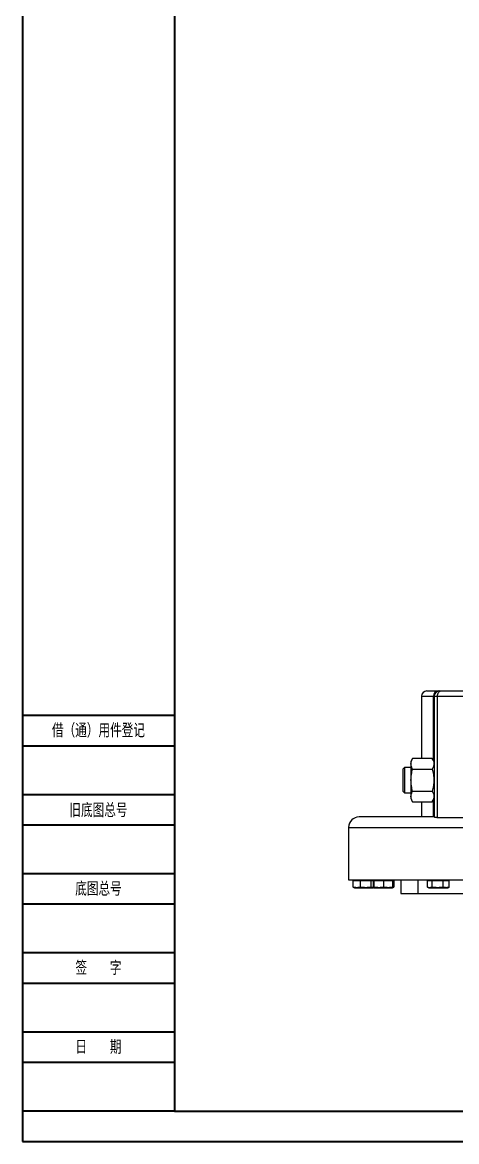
# Model space of a CAD drawing. Header units: millimetres. Extents: x 2003 to 4439, y 563 to 2285.
# Drawn here: x 2003 to 2417, y 563 to 1629 of the extents above; entities that cross this region are included whole.
import ezdxf

# ---------------------------------------------------------------- set-up
doc = ezdxf.new("R2010")
doc.units = ezdxf.units.MM
for name, color, linetype, lineweight in [('AM_BOR', 7, 'Continuous', 50), ('文字', 7, 'Continuous', 13), ('粗实线', 7, 'Continuous', 40)]:
    doc.layers.add(name, color=color, linetype=linetype, lineweight=lineweight)
doc.styles.add('标注', font='txt.shx', dxfattribs={"width": 0.7, "height": 3.5})

# ---------------------------------------------------------------- blocks, each defined once
blk = doc.blocks.new('rA3')
at = {"layer": '粗实线'}
for p, q in [((333.38, 421.26), (333.38, 124.26)), ((358.38, 416.26), (358.38, 129.26)), ((358.38, 194.26), (333.38, 194.26)), ((358.38, 189.26), (333.38, 189.26)), ((358.38, 181.26), (333.38, 181.26)), ((358.38, 176.26), (333.38, 176.26)), ((358.38, 168.26), (333.38, 168.26)), ((358.38, 163.26), (333.38, 163.26)), ((358.38, 155.26), (333.38, 155.26)), ((358.38, 150.26), (333.38, 150.26)), ((358.38, 142.26), (333.38, 142.26)), ((358.38, 137.26), (333.38, 137.26)), ((358.38, 129.26), (333.38, 129.26)), ((358.38, 129.26), (748.38, 129.26)), ((333.38, 124.26), (753.38, 124.26))]:
    blk.add_line(p, q, dxfattribs=at)
at = {"layer": '文字', "char_height": 2, "width": 25, "attachment_point": 5, "style": '标注'}
for s, insert in [('{\\fSimSun|b0|i0|c134|p54;借（通）用件登记}', (345.88, 191.76)), ('{\\fSimSun|b0|i0|c134|p54;旧底图总号}', (345.88, 178.67)), ('{\\fSimSun|b0|i0|c134|p54;底图总号}', (345.88, 165.76)), ('{\\fSimSun|b0|i0|c134|p54;签}   {\\fSimSun|b0|i0|c134|p54;字}', (345.88, 152.76)), ('{\\fSimSun|b0|i0|c134|p54;日}   {\\fSimSun|b0|i0|c134|p54;期}', (345.88, 139.76))]:
    blk.add_mtext(s, dxfattribs=dict(at, insert=insert))

msp = doc.modelspace()

# ---------------------------------------------------------------- linework, layer by layer
at = {"color": 7, "linetype": 'Continuous', "lineweight": 25}
for p, q in [((2383.121, 987.176), (2383.121, 927.961)), ((2383.121, 987.176), (2394.511, 987.176)), ((2394.511, 987.176), (2395.121, 987.176)), ((2394.511, 925.856), (2394.511, 987.176)), ((2395.121, 987.176), (2398.231, 987.176)), ((2395.121, 987.176), (2395.121, 872.176)), ((2398.231, 871.715), (2398.231, 987.176)), ((2398.231, 987.176), (2607.574, 987.176)), ((2366.745, 919.176), (2365.121, 917.552)), ((2365.121, 917.552), (2365.121, 907.176)), ((2372.821, 919.176), (2366.745, 919.176)), ((2366.745, 919.176), (2366.745, 895.176)), ((2374.645, 927.961), (2372.821, 924.801)), ((2372.821, 924.801), (2372.821, 907.176)), ((2393.296, 927.961), (2374.645, 927.961)), ((2374.645, 917.568), (2393.296, 917.568)), ((2395.121, 924.801), (2393.296, 927.961)), ((2365.121, 907.176), (2365.121, 896.8)), ((2372.821, 907.176), (2372.821, 889.551)), ((2365.121, 896.8), (2366.745, 895.176)), ((2374.645, 896.784), (2393.296, 896.784)), ((2366.745, 895.176), (2372.821, 895.176)), ((2372.821, 889.551), (2374.645, 886.391)), ((2374.645, 886.391), (2393.296, 886.391)), ((2383.121, 886.391), (2383.121, 872.176)), ((2393.296, 886.391), (2395.121, 889.551)), ((2394.511, 872.176), (2394.511, 888.496)), ((2395.121, 872.176), (2395.121, 872.176)), ((2398.231, 871.715), (2534.621, 871.715)), ((2313.621, 862.176), (2313.621, 830.176)), ((2313.621, 862.176), (2534.621, 862.176)), ((2313.621, 830.176), (2313.621, 812.176)), ((2313.621, 812.176), (2534.62, 812.176)), ((2317.938, 805.183), (2317.938, 811.576)), ((2317.938, 811.576), (2324.829, 811.576)), ((2319.886, 812.176), (2319.286, 811.576)), ((2324.829, 805.183), (2324.829, 811.576)), ((2324.829, 811.576), (2335.011, 811.576)), ((2335.011, 805.183), (2335.011, 811.576)), ((2335.011, 811.576), (2337.198, 811.576)), ((2336.956, 811.576), (2336.356, 812.176)), ((2337.198, 805.183), (2337.198, 811.576)), ((2337.198, 811.576), (2337.93, 811.576)), ((2338.307, 812.176), (2337.707, 811.576)), ((2337.93, 805.183), (2337.93, 811.576)), ((2337.93, 811.576), (2347.273, 811.576)), ((2347.273, 805.183), (2347.273, 811.576)), ((2347.273, 811.576), (2355.885, 811.576)), ((2355.377, 811.576), (2354.777, 812.176)), ((2355.885, 811.576), (2356.744, 811.576)), ((2355.885, 805.183), (2355.885, 811.576)), ((2356.744, 811.576), (2356.744, 805.183)), ((2363.472, 812.176), (2363.472, 799.176)), ((2379.544, 812.176), (2379.544, 799.176)), ((2388.627, 805.183), (2388.627, 811.576)), ((2388.627, 811.576), (2393.27, 811.576)), ((2390.766, 812.176), (2390.166, 811.576)), ((2393.27, 805.183), (2393.27, 811.576)), ((2393.27, 811.576), (2403.643, 811.576)), ((2403.643, 805.183), (2403.643, 811.576)), ((2403.643, 811.576), (2409.374, 811.576)), ((2407.836, 811.576), (2407.236, 812.176)), ((2409.374, 805.183), (2409.374, 811.576)), ((2317.938, 805.183), (2318.631, 804.969)), ((2318.594, 804.868), (2319.121, 804.676)), ((2319.121, 804.676), (2321.383, 804.676)), ((2321.383, 804.676), (2329.92, 804.676)), ((2329.92, 804.676), (2336.657, 804.676)), ((2337.61, 804.969), (2336.657, 804.676)), ((2336.657, 804.676), (2337.121, 804.676)), ((2337.121, 804.676), (2337.472, 804.804)), ((2337.564, 804.676), (2342.601, 804.676)), ((2342.601, 804.676), (2351.579, 804.676)), ((2351.579, 804.676), (2355.525, 804.676)), ((2355.542, 804.676), (2356.099, 804.879)), ((2356.744, 805.183), (2356.036, 805.077)), ((2356.063, 804.979), (2356.744, 805.183)), ((2388.923, 805.068), (2390.001, 804.676)), ((2390.949, 804.676), (2388.939, 805.115)), ((2390.001, 804.676), (2390.949, 804.676)), ((2390.949, 804.676), (2398.457, 804.676)), ((2398.457, 804.676), (2406.509, 804.676)), ((2406.509, 804.676), (2408.001, 804.676)), ((2408.001, 804.676), (2409.079, 805.068)), ((2409.062, 805.115), (2409.374, 805.183)), ((2363.472, 799.176), (2379.544, 799.176)), ((2379.544, 799.176), (2441.369, 799.176))]:
    msp.add_line(p, q, dxfattribs=at)
at = {"color": 7, "linetype": 'Continuous', "lineweight": 25, "flags": 128}
msp.add_lwpolyline([(2398.231, 987.176), (2398.297, 988.151), (2398.493, 989.089), (2398.812, 989.954), (2399.24, 990.712), (2399.762, 991.333), (2400.358, 991.795), (2401.004, 992.08), (2401.676, 992.176)], dxfattribs=at)
at = {"color": 7, "linetype": 'Continuous', "lineweight": 25}
for centre, radius, start, end in [((2388.121, 987.176), 5, 90, 180), ((2399.364, 987.324), 4.855, 91.855816, 181.742735), ((2400.121, 987.176), 5, 90, 180), ((2323.621, 862.176), 10, 90, 180)]:
    msp.add_arc(centre, radius, start, end, dxfattribs=at)
for points, knots in [([(2388.121, 992.176), (2388.122, 992.176), (2388.123, 992.176), (2388.139, 992.176), (2388.163, 992.176), (2388.198, 992.176), (2388.243, 992.176), (2388.297, 992.176), (2388.362, 992.176), (2388.436, 992.176), (2388.52, 992.176), (2388.614, 992.176), (2388.718, 992.176), (2389.021, 992.176), (2389.661, 992.176), (2390.896, 992.176), (2392.472, 992.176), (2393.957, 992.176), (2395.139, 992.176), (2395.879, 992.176), (2396.655, 992.176), (2397.468, 992.176), (2398.315, 992.176), (2398.909, 992.176), (2399.207, 992.176)], [0, 0, 0, 0, 0.02104602, 0.04208654, 0.0631227, 0.08415566, 0.10518655, 0.12621653, 0.14724674, 0.16827833, 0.18931244, 0.21035023, 0.23139283, 0.25244139, 0.37815498, 0.50387687, 0.62861607, 0.75336352, 0.79448272, 0.83558527, 0.87667971, 0.91777461, 0.95887852, 1, 1, 1, 1]), ([(2400.121, 992.176), (2400.121, 992.176), (2400.123, 992.176), (2400.135, 992.176), (2400.155, 992.176), (2400.183, 992.176), (2400.238, 992.176), (2400.34, 992.176), (2400.518, 992.176), (2400.744, 992.176), (2400.984, 992.176), (2401.221, 992.176), (2401.438, 992.176), (2401.596, 992.176), (2401.676, 992.176)], [0, 0, 0, 0, 0.04955095, 0.09899246, 0.14840433, 0.19786652, 0.24745872, 0.37367163, 0.50001435, 0.62622727, 0.75256999, 0.83507979, 0.91743291, 1, 1, 1, 1]), ([(2401.676, 992.176), (2405.041, 992.176), (2411.769, 992.176), (2422.549, 992.176), (2433.868, 992.176), (2445.796, 992.176), (2459.339, 992.176), (2474.577, 992.176), (2491.551, 992.176), (2509.056, 992.176), (2525.76, 992.176), (2541.462, 992.176), (2556.033, 992.176), (2570.604, 992.176), (2585.099, 992.176), (2598.958, 992.176), (2607.906, 992.176), (2612.111, 992.176)], [0, 0, 0, 0, 0.06016036, 0.12027404, 0.18121462, 0.24311018, 0.30563263, 0.38464547, 0.46431799, 0.54443646, 0.62477977, 0.68905549, 0.75320203, 0.81712732, 0.88074072, 0.94395346, 1, 1, 1, 1]), ([(2374.645, 917.568), (2374.155, 918.417), (2373.751, 919.271), (2373.192, 920.998), (2373.038, 921.871), (2373.037, 922.975), (2373.046, 923.197), (2373.083, 923.639), (2373.111, 923.86), (2373.221, 924.518), (2373.329, 924.954), (2373.75, 926.255), (2374.154, 927.111), (2374.645, 927.961)], [0, 0, 0, 0, 0.25, 0.25, 0.5, 0.5, 0.5625, 0.5625, 0.625, 0.625, 0.75, 0.75, 1, 1, 1, 1]), ([(2374.645, 896.784), (2374.155, 898.481), (2373.751, 900.19), (2373.192, 903.644), (2373.038, 905.389), (2373.037, 907.598), (2373.046, 908.042), (2373.083, 908.926), (2373.111, 909.366), (2373.221, 910.683), (2373.329, 911.555), (2373.75, 914.156), (2374.154, 915.869), (2374.645, 917.568)], [0, 0, 0, 0, 0.25, 0.25, 0.5, 0.5, 0.5625, 0.5625, 0.625, 0.625, 0.75, 0.75, 1, 1, 1, 1]), ([(2393.296, 927.961), (2393.786, 927.112), (2394.19, 926.258), (2394.749, 924.531), (2394.903, 923.658), (2394.904, 922.554), (2394.895, 922.332), (2394.858, 921.89), (2394.83, 921.669), (2394.72, 921.011), (2394.612, 920.575), (2394.192, 919.274), (2393.787, 918.418), (2393.296, 917.568)], [0, 0, 0, 0, 0.25, 0.25, 0.5, 0.5, 0.5625, 0.5625, 0.625, 0.625, 0.75, 0.75, 1, 1, 1, 1]), ([(2393.296, 917.568), (2393.786, 915.871), (2394.19, 914.162), (2394.749, 910.708), (2394.903, 908.963), (2394.904, 906.754), (2394.895, 906.31), (2394.858, 905.426), (2394.83, 904.986), (2394.72, 903.669), (2394.612, 902.797), (2394.192, 900.196), (2393.787, 898.483), (2393.296, 896.784)], [0, 0, 0, 0, 0.25, 0.25, 0.5, 0.5, 0.5625, 0.5625, 0.625, 0.625, 0.75, 0.75, 1, 1, 1, 1]), ([(2374.645, 886.391), (2374.155, 887.24), (2373.751, 888.094), (2373.192, 889.822), (2373.038, 890.694), (2373.037, 891.799), (2373.046, 892.021), (2373.083, 892.463), (2373.111, 892.683), (2373.221, 893.341), (2373.329, 893.777), (2373.75, 895.078), (2374.154, 895.934), (2374.645, 896.784)], [0, 0, 0, 0, 0.25, 0.25, 0.5, 0.5, 0.5625, 0.5625, 0.625, 0.625, 0.75, 0.75, 1, 1, 1, 1]), ([(2393.296, 896.784), (2393.786, 895.935), (2394.19, 895.081), (2394.749, 893.354), (2394.903, 892.481), (2394.904, 891.377), (2394.895, 891.155), (2394.858, 890.713), (2394.83, 890.492), (2394.72, 889.834), (2394.612, 889.398), (2394.192, 888.097), (2393.787, 887.241), (2393.296, 886.391)], [0, 0, 0, 0, 0.25, 0.25, 0.5, 0.5, 0.5625, 0.5625, 0.625, 0.625, 0.75, 0.75, 1, 1, 1, 1]), ([(2395.121, 872.176), (2395.121, 872.176), (2395.19, 872.142), (2395.393, 872.071), (2395.477, 872.043), (2395.68, 871.986), (2395.798, 871.956), (2396.196, 871.868), (2396.521, 871.814), (2397.098, 871.757), (2397.307, 871.741), (2397.75, 871.721), (2397.984, 871.715), (2398.231, 871.715)], [0, 0, 0, 0, 0.25, 0.25, 0.375, 0.375, 0.5, 0.5, 0.75, 0.75, 0.875, 0.875, 1, 1, 1, 1]), ([(2321.383, 804.676), (2320.804, 804.676), (2320.227, 804.723), (2319.079, 804.899), (2318.508, 805.026), (2317.938, 805.183)], [0, 0, 0, 0, 0.5, 0.5, 1, 1, 1, 1]), ([(2324.829, 805.183), (2324.259, 805.026), (2323.688, 804.899), (2322.54, 804.723), (2321.963, 804.676), (2321.383, 804.676)], [0, 0, 0, 0, 0.5, 0.5, 1, 1, 1, 1]), ([(2329.92, 804.676), (2329.063, 804.676), (2328.211, 804.723), (2326.515, 804.899), (2325.67, 805.026), (2324.829, 805.183)], [0, 0, 0, 0, 0.5, 0.5, 1, 1, 1, 1]), ([(2335.011, 805.183), (2334.17, 805.026), (2333.325, 804.899), (2331.629, 804.723), (2330.777, 804.676), (2329.92, 804.676)], [0, 0, 0, 0, 0.5, 0.5, 1, 1, 1, 1]), ([(2336.657, 804.676), (2336.38, 804.676), (2336.105, 804.723), (2335.556, 804.899), (2335.283, 805.026), (2335.011, 805.183)], [0, 0, 0, 0, 0.5, 0.5, 1, 1, 1, 1]), ([(2337.564, 804.676), (2337.503, 804.676), (2337.441, 804.723), (2337.32, 804.899), (2337.259, 805.026), (2337.198, 805.183)], [0, 0, 0, 0, 0.5, 0.5, 1, 1, 1, 1]), ([(2337.93, 805.183), (2337.869, 805.026), (2337.808, 804.899), (2337.687, 804.723), (2337.625, 804.676), (2337.564, 804.676)], [0, 0, 0, 0, 0.5, 0.5, 1, 1, 1, 1]), ([(2342.601, 804.676), (2341.815, 804.676), (2341.033, 804.723), (2339.477, 804.899), (2338.702, 805.026), (2337.93, 805.183)], [0, 0, 0, 0, 0.5, 0.5, 1, 1, 1, 1]), ([(2347.273, 805.183), (2346.5, 805.026), (2345.726, 804.899), (2344.169, 804.723), (2343.387, 804.676), (2342.601, 804.676)], [0, 0, 0, 0, 0.5, 0.5, 1, 1, 1, 1]), ([(2351.579, 804.676), (2350.854, 804.676), (2350.134, 804.723), (2348.699, 804.899), (2347.985, 805.026), (2347.273, 805.183)], [0, 0, 0, 0, 0.5, 0.5, 1, 1, 1, 1]), ([(2355.885, 805.183), (2355.173, 805.026), (2354.459, 804.899), (2353.024, 804.723), (2352.303, 804.676), (2351.579, 804.676)], [0, 0, 0, 0, 0.5, 0.5, 1, 1, 1, 1]), ([(2355.519, 804.676), (2355.581, 804.676), (2355.642, 804.723), (2355.764, 804.899), (2355.824, 805.026), (2355.885, 805.183)], [0, 0, 0, 0, 0.5, 0.5, 1, 1, 1, 1]), ([(2393.27, 805.183), (2392.886, 805.026), (2392.501, 804.899), (2391.728, 804.723), (2391.339, 804.676), (2390.949, 804.676)], [0, 0, 0, 0, 0.5, 0.5, 1, 1, 1, 1]), ([(2398.457, 804.676), (2397.584, 804.676), (2396.716, 804.723), (2394.988, 804.899), (2394.127, 805.026), (2393.27, 805.183)], [0, 0, 0, 0, 0.5, 0.5, 1, 1, 1, 1]), ([(2403.643, 805.183), (2402.786, 805.026), (2401.926, 804.899), (2400.197, 804.723), (2399.329, 804.676), (2398.457, 804.676)], [0, 0, 0, 0, 0.5, 0.5, 1, 1, 1, 1]), ([(2406.509, 804.676), (2406.026, 804.676), (2405.547, 804.723), (2404.592, 804.899), (2404.117, 805.026), (2403.643, 805.183)], [0, 0, 0, 0, 0.5, 0.5, 1, 1, 1, 1]), ([(2409.374, 805.183), (2408.9, 805.026), (2408.425, 804.899), (2407.47, 804.723), (2406.991, 804.676), (2406.509, 804.676)], [0, 0, 0, 0, 0.5, 0.5, 1, 1, 1, 1])]:
    msp.add_open_spline(points, degree=3, knots=knots, dxfattribs=at)
msp.add_open_spline([(2395.121, 872.176), (2349.321, 872.176), (2323.621, 872.176), (2323.621, 872.176)], degree=3, dxfattribs=at)

# ---------------------------------------------------------------- block references
at = {"layer": 'AM_BOR', "xscale": 5.80078125, "yscale": 5.80078125, "zscale": 5.80078125}
msp.add_blockref('rA3', (68.899, -158.156), dxfattribs=at)

doc.saveas('drawing.dxf')
